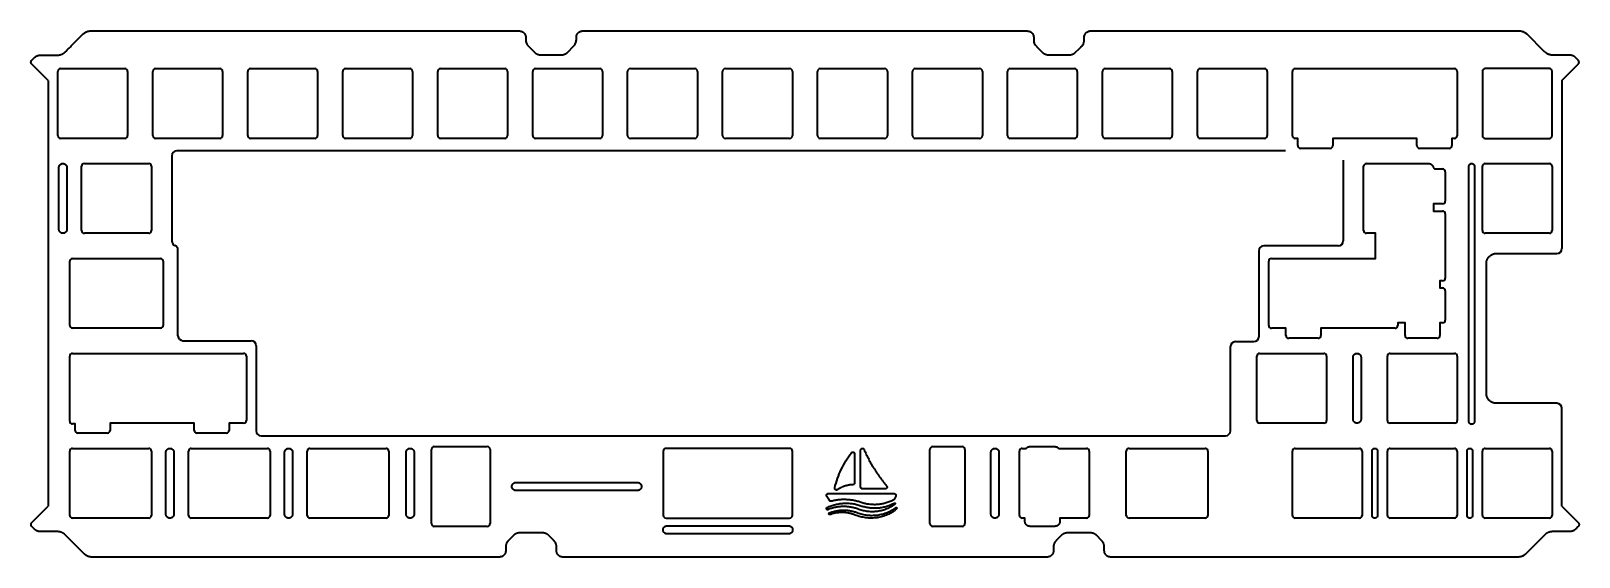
# Model space of a CAD drawing. Header units: millimetres. Extents: x 2 to 313, y 0 to 106.
import ezdxf

# ---------------------------------------------------------------- set-up
doc = ezdxf.new("R2010")
doc.units = ezdxf.units.MM
doc.layers.get('0').update_dxf_attribs({"lineweight": 35})
doc.layers.add('粗实线层', color=7, linetype='Continuous', lineweight=35)

msp = doc.modelspace()

# ---------------------------------------------------------------- linework, layer by layer
for p, q in [((10.48, 102.56), (12.88, 104.96)), ((14.35, 105.57), (100.39, 105.57)), ((101.67, 104.29), (101.67, 103.78)), ((102.2, 102.49), (103.4, 101.3)), ((110.08, 101.3), (111.27, 102.49)), ((111.81, 103.78), (111.81, 104.29)), ((113.09, 105.57), (202.27, 105.57)), ((203.55, 104.29), (203.55, 103.78)), ((213.69, 103.78), (213.69, 104.29)), ((214.97, 105.57), (301.01, 105.57)), ((306.02, 101.4), (302.45, 104.97)), ((302.48, 104.96), (303.93, 103.5)), ((4.33, 100.72), (7.68, 100.72)), ((104.68, 100.77), (108.79, 100.77)), ((204.34, 102.24), (205.28, 101.3)), ((206.57, 100.77), (210.68, 100.77)), ((211.96, 101.3), (212.68, 102.01)), ((311.04, 100.71), (307.68, 100.71)), ((312.78, 99.69), (312.27, 100.2)), ((5.87, 95.62), (2.57, 98.92)), ((7.8, 84.56), (7.8, 97.46)), ((8.35, 98.01), (21.25, 98.01)), ((21.8, 97.46), (21.8, 84.56)), ((26.85, 84.56), (26.85, 97.46)), ((27.4, 98.01), (40.3, 98.01)), ((40.85, 97.46), (40.85, 84.56)), ((45.9, 84.56), (45.9, 97.46)), ((46.45, 98.01), (59.35, 98.01)), ((59.9, 97.46), (59.9, 84.56)), ((64.95, 84.56), (64.95, 97.46)), ((65.5, 98.01), (78.4, 98.01)), ((78.95, 97.46), (78.95, 84.56)), ((84, 84.56), (84, 97.46)), ((84.55, 98.01), (97.45, 98.01)), ((98, 97.46), (98, 84.56)), ((103.05, 84.56), (103.05, 97.46)), ((103.6, 98.01), (116.5, 98.01)), ((117.05, 97.46), (117.05, 84.56)), ((122.1, 84.56), (122.1, 97.46)), ((122.65, 98.01), (135.55, 98.01)), ((136.1, 97.46), (136.1, 84.56)), ((141.15, 84.56), (141.15, 97.46)), ((141.7, 98.01), (154.6, 98.01)), ((155.15, 97.46), (155.15, 84.56)), ((160.2, 84.56), (160.2, 97.46)), ((160.75, 98.01), (173.65, 98.01)), ((174.2, 97.46), (174.2, 84.56)), ((179.25, 84.56), (179.25, 97.46)), ((179.8, 98.01), (192.7, 98.01)), ((193.25, 97.46), (193.25, 84.56)), ((198.3, 84.56), (198.3, 97.46)), ((198.85, 98.01), (211.75, 98.01)), ((212.3, 97.46), (212.3, 84.56)), ((217.35, 84.56), (217.35, 97.46)), ((217.9, 98.01), (230.8, 98.01)), ((231.35, 97.46), (231.35, 84.56)), ((236.4, 84.56), (236.4, 97.46)), ((236.95, 98.01), (249.85, 98.01)), ((250.4, 97.46), (250.4, 84.56)), ((255.45, 84.55), (255.45, 97.46)), ((256, 98.01), (287.95, 98.01)), ((288.5, 97.46), (288.5, 84.55)), ((293.55, 97.46), (293.55, 84.56)), ((307, 98.01), (294.1, 98.01)), ((307.55, 84.56), (307.55, 97.46)), ((309.49, 95.62), (312.78, 98.91)), ((309.49, 95.62), (309.49, 61.91)), ((21.25, 84.01), (8.35, 84.01)), ((40.3, 84.01), (27.4, 84.01)), ((59.35, 84.01), (46.45, 84.01)), ((78.4, 84.01), (65.5, 84.01)), ((97.45, 84.01), (84.55, 84.01)), ((116.5, 84.01), (103.6, 84.01)), ((135.55, 84.01), (122.65, 84.01)), ((154.6, 84.01), (141.7, 84.01)), ((173.65, 84.01), (160.75, 84.01)), ((192.7, 84.01), (179.8, 84.01)), ((211.75, 84.01), (198.85, 84.01)), ((230.8, 84.01), (217.9, 84.01)), ((249.85, 84.01), (236.95, 84.01)), ((294.1, 84.01), (307, 84.01)), ((254.04, 81.49), (31.67, 81.49)), ((262.99, 82.01), (257.07, 82.01)), ((286.9, 82.01), (280.97, 82.01)), ((8.02, 65.76), (8.02, 78.16)), ((9.62, 78.16), (9.62, 65.76)), ((12.57, 65.52), (12.57, 78.42)), ((13.12, 78.97), (26.02, 78.97)), ((26.57, 78.42), (26.57, 65.52)), ((30.67, 80.49), (30.67, 63.43)), ((265.64, 79.61), (265.64, 63.43)), ((269.74, 65.51), (269.74, 78.41)), ((270.29, 78.96), (282.74, 78.96)), ((284.22, 77.87), (285.57, 77.87)), ((290.86, 27.18), (290.86, 78.41)), ((291.96, 78.41), (291.96, 27.18)), ((293.55, 65.51), (293.55, 78.41)), ((293.55, 65.51), (293.55, 78.41)), ((294.1, 78.96), (307, 78.96)), ((294.1, 78.96), (307, 78.96)), ((307.55, 78.41), (307.55, 65.51)), ((307.55, 78.41), (307.55, 65.51)), ((286.12, 77.32), (286.12, 71.42)), ((286.12, 68.88), (286.12, 55.98)), ((26.02, 64.97), (13.12, 64.97)), ((264.64, 62.43), (249.72, 62.43)), ((307, 64.96), (294.1, 64.96)), ((307, 64.96), (294.1, 64.96)), ((10.18, 46.49), (10.18, 59.34)), ((10.73, 59.89), (28.4, 59.89)), ((28.95, 59.34), (28.95, 46.49)), ((31.9, 44.41), (31.9, 61.59)), ((248.72, 61.43), (248.72, 44.22)), ((250.69, 46.46), (250.69, 59.36)), ((296.36, 60.91), (308.49, 60.91)), ((286.12, 53.44), (286.12, 47.54)), ((28.4, 45.94), (10.73, 45.94)), ((260.61, 43.91), (254.71, 43.91)), ((284.49, 43.91), (278.59, 43.91)), ((10.74, 40.87), (45.07, 40.87)), ((32.9, 43.41), (46.59, 43.41)), ((47.59, 42.41), (47.59, 25.34)), ((243.02, 25.34), (243.02, 42.22)), ((244.02, 43.22), (247.72, 43.22)), ((248.86, 40.87), (261.76, 40.87)), ((275.06, 40.87), (287.96, 40.87)), ((10.19, 27.26), (10.19, 40.32)), ((45.62, 40.32), (45.62, 27.42)), ((248.31, 27.42), (248.31, 40.32)), ((262.31, 40.32), (262.31, 27.42)), ((267.61, 27.67), (267.61, 40.07)), ((269.21, 40.07), (269.21, 27.67)), ((274.51, 27.42), (274.51, 40.32)), ((288.51, 40.32), (288.51, 27.42)), ((308.49, 30.85), (296.36, 30.85)), ((309.49, 10.19), (309.49, 29.85)), ((17.73, 24.87), (11.81, 24.87)), ((41.6, 24.87), (35.7, 24.87)), ((261.76, 26.87), (248.86, 26.87)), ((287.96, 26.87), (275.06, 26.87)), ((10.74, 21.81), (26.02, 21.81)), ((34.55, 21.81), (49.83, 21.81)), ((48.59, 24.34), (242.02, 24.34)), ((58.36, 21.81), (73.64, 21.81)), ((83.3, 22.16), (93.95, 22.16)), ((154.6, 21.81), (129.8, 21.81)), ((183.3, 22.16), (189.2, 22.16)), ((201.24, 21.81), (202.04, 21.81)), ((202.8, 22.16), (207.8, 22.16)), ((208.56, 21.81), (214.14, 21.81)), ((222.67, 21.81), (237.95, 21.81)), ((256, 21.81), (268.9, 21.81)), ((275.05, 21.81), (287.95, 21.81)), ((294.1, 21.81), (307, 21.81)), ((10.19, 8.36), (10.19, 21.26)), ((26.57, 21.26), (26.57, 8.36)), ((29.48, 8.61), (29.48, 21.01)), ((31.08, 21.01), (31.08, 8.61)), ((34, 8.36), (34, 21.26)), ((50.38, 21.26), (50.38, 8.36)), ((53.29, 8.61), (53.29, 21.01)), ((54.89, 21.01), (54.89, 8.61)), ((57.81, 8.36), (57.81, 21.26)), ((74.19, 21.26), (74.19, 8.36)), ((77.67, 8.61), (77.67, 21.01)), ((79.27, 21.01), (79.27, 8.61)), ((82.75, 6.71), (82.75, 21.61)), ((94.5, 21.61), (94.5, 6.71)), ((129.25, 21.26), (129.25, 8.36)), ((155.15, 8.36), (155.15, 21.26)), ((168.84, 14.04), (168.84, 21.45)), ((182.75, 6.71), (182.75, 21.61)), ((189.75, 21.61), (189.75, 6.71)), ((194.98, 8.61), (194.98, 21.01)), ((196.58, 21.01), (196.58, 8.61)), ((200.69, 8.36), (200.69, 21.26)), ((214.69, 21.26), (214.69, 8.36)), ((222.12, 8.36), (222.12, 21.26)), ((238.5, 21.26), (238.5, 8.36)), ((255.45, 8.36), (255.45, 21.26)), ((269.45, 21.26), (269.45, 8.36)), ((271.43, 8.36), (271.43, 21.26)), ((272.53, 21.26), (272.53, 8.36)), ((274.5, 8.36), (274.5, 21.26)), ((288.5, 21.26), (288.5, 8.36)), ((290.48, 8.36), (290.48, 21.26)), ((291.58, 21.26), (291.58, 8.36)), ((293.55, 8.36), (293.55, 21.26)), ((307.55, 21.26), (307.55, 8.36)), ((99.68, 14.96), (124.08, 14.96)), ((124.08, 13.36), (99.68, 13.36)), ((162.33, 12.73), (175.55, 12.73)), ((173.78, 13.69), (169.19, 13.69)), ((2.58, 6.9), (5.87, 10.19)), ((162.57, 11.35), (162.03, 12.18)), ((169.09, 10.23), (169.13, 10.22)), ((309.49, 10.19), (312.78, 6.9)), ((26.02, 7.81), (10.74, 7.81)), ((49.83, 7.81), (34.55, 7.81)), ((73.64, 7.81), (58.36, 7.81)), ((129.8, 7.81), (154.6, 7.81)), ((130, 6.26), (154.4, 6.26)), ((237.95, 7.81), (222.67, 7.81)), ((268.9, 7.81), (256, 7.81)), ((287.95, 7.81), (275.05, 7.81)), ((307, 7.81), (294.1, 7.81)), ((3.09, 5.61), (2.58, 6.12)), ((7.68, 5.1), (4.32, 5.1)), ((13.15, 0.6), (9.34, 4.41)), ((93.95, 6.16), (83.3, 6.16)), ((99.17, 4.31), (98.18, 3.31)), ((104.99, 4.85), (100.48, 4.85)), ((107.29, 3.31), (106.3, 4.31)), ((154.4, 4.66), (130, 4.66)), ((189.2, 6.16), (183.3, 6.16)), ((207.8, 6.16), (202.8, 6.16)), ((209.06, 4.31), (208.07, 3.31)), ((214.88, 4.85), (210.37, 4.85)), ((217.18, 3.31), (216.19, 4.31)), ((306.02, 4.41), (302.21, 0.6)), ((311.04, 5.1), (307.68, 5.1)), ((312.78, 6.12), (312.27, 5.61)), ((96.39, 0), (14.6, 0)), ((97.64, 2), (97.64, 1.25)), ((107.84, 1.25), (107.84, 2)), ((206.27, 0), (109.09, 0)), ((207.52, 2), (207.52, 1.25)), ((217.72, 1.25), (217.72, 2)), ((300.76, 0), (218.97, 0))]:
    msp.add_line(p, q)
for points in [[(2.57, 99.7), (3.07, 100.19)], [(256.52, 82.56), (256.52, 84), (256, 84)], [(280.42, 82.56), (280.42, 84.01), (263.54, 84.01), (263.54, 82.56)], [(287.95, 84), (287.45, 84), (287.45, 82.56)], [(285.57, 70.87), (283.74, 70.87), (283.74, 69.43), (285.57, 69.43)], [(251.24, 59.91), (272.12, 59.91), (272.12, 64.96), (270.29, 64.96)], [(294.36, 32.85), (294.36, 58.91)], [(285.57, 55.43), (285.04, 55.43), (285.04, 53.99), (285.57, 53.99)], [(278.04, 44.46), (278.04, 46.99), (276.6, 46.99), (276.6, 46.46)], [(285.57, 46.99), (285.04, 46.99), (285.04, 44.46)], [(254.16, 44.46), (254.16, 45.91), (251.24, 45.91)], [(276.05, 45.91), (261.16, 45.91), (261.16, 44.46)], [(11.26, 25.42), (11.26, 26.71), (10.74, 26.71)], [(35.15, 25.42), (35.15, 26.87), (34.15, 26.87), (19.28, 26.87), (18.28, 26.87), (18.28, 25.42)], [(45.07, 26.87), (42.15, 26.87), (42.15, 25.42)], [(164.19, 13.51), (164.18, 13.51), (164.18, 13.51), (164.17, 13.5), (164.17, 13.5), (164.16, 13.5), (164.15, 13.5), (164.15, 13.49), (164.14, 13.49), (164.14, 13.49), (164.13, 13.48), (164.12, 13.48), (164.12, 13.48), (164.11, 13.48), (164.11, 13.47), (164.1, 13.47), (164.09, 13.47), (164.09, 13.47), (164.08, 13.47), (164.07, 13.46), (164.07, 13.46), (164.06, 13.46), (164.05, 13.46), (164.05, 13.46), (164.04, 13.46), (164.03, 13.46), (164.03, 13.46), (164.02, 13.46), (164.01, 13.45), (164.01, 13.45), (164, 13.45), (163.99, 13.45), (163.99, 13.45), (163.98, 13.45), (163.97, 13.45), (163.97, 13.45), (163.96, 13.46), (163.95, 13.46), (163.94, 13.46), (163.94, 13.46), (163.93, 13.46), (163.92, 13.46), (163.92, 13.46), (163.91, 13.46), (163.9, 13.46), (163.9, 13.47), (163.89, 13.47), (163.88, 13.47), (163.88, 13.47), (163.87, 13.47), (163.87, 13.48), (163.86, 13.48), (163.85, 13.48), (163.85, 13.48), (163.84, 13.49), (163.84, 13.49), (163.83, 13.49), (163.82, 13.49), (163.82, 13.5), (163.81, 13.5), (163.81, 13.5), (163.8, 13.51), (163.8, 13.51), (163.79, 13.51), (163.79, 13.52), (163.78, 13.52), (163.78, 13.52), (163.77, 13.53), (163.77, 13.53), (163.76, 13.54), (163.76, 13.54), (163.75, 13.55), (163.75, 13.55), (163.74, 13.55), (163.74, 13.56), (163.73, 13.56), (163.73, 13.57), (163.72, 13.57), (163.72, 13.58), (163.71, 13.58), (163.71, 13.59), (163.71, 13.59), (163.7, 13.6), (163.7, 13.6), (163.69, 13.61), (163.69, 13.62), (163.69, 13.62), (163.68, 13.63), (163.68, 13.63), (163.68, 13.64), (163.67, 13.65), (163.67, 13.65), (163.67, 13.66), (163.66, 13.66), (163.66, 13.67), (163.66, 13.68), (163.66, 13.68), (163.65, 13.69), (163.65, 13.7), (163.65, 13.7), (163.65, 13.71), (163.65, 13.72), (163.64, 13.72), (163.64, 13.73), (163.64, 13.74), (163.64, 13.74), (163.64, 13.75), (163.64, 13.76), (163.64, 13.76), (163.64, 13.77), (163.63, 13.78), (163.63, 13.78), (163.63, 13.79), (163.63, 13.8), (163.63, 13.8), (163.63, 13.81), (163.63, 13.82), (163.63, 13.82), (163.63, 13.83), (163.63, 13.84), (163.63, 13.84), (163.64, 13.85), (163.64, 13.86), (163.64, 13.86), (163.64, 13.87), (163.64, 13.87), (163.64, 13.88), (163.64, 13.89), (163.64, 13.89), (163.76, 14.36), (163.9, 14.83), (164.04, 15.3), (164.2, 15.76), (164.37, 16.22), (164.55, 16.68), (164.75, 17.13), (164.95, 17.57), (165.17, 18.01), (165.4, 18.45), (165.64, 18.88), (165.89, 19.3), (166.15, 19.71), (166.42, 20.12), (166.7, 20.52), (166.98, 20.91), (166.99, 20.92), (166.99, 20.92), (167, 20.93), (167, 20.93), (167.01, 20.94), (167.01, 20.94), (167.02, 20.95), (167.02, 20.95), (167.02, 20.96), (167.03, 20.96), (167.03, 20.96), (167.04, 20.97), (167.05, 20.97), (167.05, 20.98), (167.06, 20.98), (167.06, 20.99), (167.07, 20.99), (167.07, 20.99), (167.08, 21), (167.09, 21), (167.09, 21.01), (167.1, 21.01), (167.1, 21.01), (167.11, 21.02), (167.12, 21.02), (167.12, 21.02), (167.13, 21.02), (167.14, 21.03), (167.14, 21.03), (167.15, 21.03), (167.16, 21.03), (167.16, 21.04), (167.17, 21.04), (167.18, 21.04), (167.18, 21.04), (167.19, 21.04), (167.2, 21.04), (167.2, 21.05), (167.21, 21.05), (167.22, 21.05), (167.23, 21.05), (167.23, 21.05), (167.24, 21.05), (167.25, 21.05), (167.25, 21.05), (167.26, 21.05), (167.27, 21.05), (167.27, 21.05), (167.28, 21.05), (167.29, 21.05), (167.3, 21.05), (167.3, 21.05), (167.31, 21.05), (167.32, 21.05), (167.32, 21.05), (167.33, 21.05), (167.34, 21.05), (167.34, 21.04), (167.35, 21.04), (167.36, 21.04), (167.36, 21.04), (167.37, 21.04), (167.37, 21.04), (167.38, 21.03), (167.39, 21.03), (167.39, 21.03), (167.4, 21.03), (167.41, 21.02), (167.41, 21.02), (167.42, 21.02), (167.42, 21.02), (167.43, 21.01), (167.44, 21.01), (167.44, 21.01), (167.45, 21), (167.45, 21), (167.46, 21), (167.46, 20.99), (167.47, 20.99), (167.48, 20.98), (167.48, 20.98), (167.49, 20.98), (167.49, 20.97), (167.5, 20.97), (167.5, 20.96), (167.51, 20.96), (167.51, 20.95), (167.52, 20.95), (167.52, 20.94), (167.53, 20.94), (167.53, 20.93), (167.54, 20.93), (167.54, 20.92), (167.55, 20.92), (167.55, 20.91), (167.56, 20.9), (167.56, 20.9), (167.56, 20.89), (167.57, 20.89), (167.57, 20.88), (167.58, 20.87), (167.58, 20.87), (167.58, 20.86), (167.59, 20.86), (167.59, 20.85), (167.59, 20.84), (167.59, 20.84), (167.6, 20.83), (167.6, 20.82), (167.6, 20.82), (167.6, 20.81), (167.61, 20.8), (167.61, 20.8), (167.61, 20.79), (167.61, 20.78), (167.61, 20.78), (167.61, 20.77), (167.62, 20.76), (167.62, 20.76), (167.62, 20.75), (167.62, 20.74), (167.62, 20.74), (167.62, 20.73), (167.62, 20.72), (167.62, 20.72), (167.62, 20.71), (167.62, 20.7), (167.62, 20.7), (167.62, 14.87)], [(162.72, 8.52), (162.71, 8.52), (162.71, 8.52), (162.71, 8.52), (162.7, 8.52), (162.7, 8.52), (162.69, 8.52), (162.69, 8.52), (162.69, 8.52), (162.68, 8.52), (162.68, 8.51), (162.67, 8.51), (162.67, 8.51), (162.66, 8.51), (162.66, 8.51), (162.66, 8.51), (162.65, 8.51), (162.65, 8.51), (162.64, 8.51), (162.64, 8.51), (162.63, 8.51), (162.63, 8.52), (162.63, 8.52), (162.62, 8.52), (162.62, 8.52), (162.61, 8.52), (162.61, 8.52), (162.6, 8.52), (162.6, 8.52), (162.59, 8.52), (162.59, 8.53), (162.59, 8.53), (162.58, 8.53), (162.58, 8.53), (162.57, 8.53), (162.57, 8.54), (162.57, 8.54), (162.56, 8.54), (162.56, 8.54), (162.55, 8.55), (162.55, 8.55), (162.55, 8.55), (162.54, 8.55), (162.54, 8.56), (162.54, 8.56), (162.53, 8.56), (162.53, 8.57), (162.53, 8.57), (162.52, 8.57), (162.52, 8.57), (162.52, 8.58), (162.52, 8.58), (162.51, 8.58), (162.51, 8.59), (162.51, 8.59), (162.51, 8.6), (162.5, 8.6), (162.5, 8.6), (162.5, 8.61), (162.5, 8.61), (162.49, 8.61), (162.49, 8.62), (162.49, 8.62), (162.49, 8.62), (162.49, 8.63), (162.49, 8.63), (162.49, 8.64), (162.48, 8.64), (162.48, 8.64), (162.48, 8.65), (162.48, 8.65), (162.48, 8.66), (162.48, 8.66), (162.48, 8.66), (162.48, 8.67), (162.48, 8.67), (162.48, 8.68), (162.48, 8.68), (162.48, 8.68), (162.48, 8.69), (162.48, 8.69), (162.48, 8.7), (162.48, 8.7), (162.48, 8.71), (162.48, 8.71), (162.48, 8.72), (162.48, 8.72), (162.48, 8.72), (162.48, 8.73), (162.48, 8.73), (162.48, 8.74), (162.48, 8.74), (162.48, 8.75), (162.49, 8.75), (162.49, 8.76), (162.49, 8.76), (162.49, 8.76), (162.49, 8.77), (162.49, 8.77), (162.5, 8.78), (162.5, 8.78), (162.5, 8.78), (162.5, 8.79), (162.51, 8.79), (162.51, 8.8), (162.51, 8.8), (162.51, 8.8), (162.52, 8.81), (162.52, 8.81), (162.52, 8.81), (162.53, 8.82), (162.53, 8.82), (162.53, 8.82), (162.54, 8.83), (162.54, 8.83), (162.54, 8.83), (162.55, 8.83), (162.55, 8.84), (162.55, 8.84), (162.56, 8.84), (162.56, 8.84), (162.56, 8.85), (162.57, 8.85), (162.57, 8.85), (162.57, 8.85), (162.58, 8.85), (162.58, 8.86), (162.58, 8.86), (162.59, 8.86), (162.75, 8.92), (162.91, 8.98), (163.08, 9.04), (163.24, 9.09), (163.41, 9.14), (163.58, 9.19), (163.76, 9.23), (163.93, 9.27), (164.1, 9.3), (164.28, 9.33), (164.45, 9.35), (164.63, 9.38), (164.81, 9.39), (164.99, 9.41), (165.17, 9.41), (165.35, 9.42), (165.52, 9.42), (165.7, 9.42), (165.88, 9.41), (166.06, 9.39), (166.24, 9.38), (166.41, 9.36), (166.59, 9.33), (166.77, 9.3), (166.94, 9.27), (167.11, 9.23), (167.28, 9.19), (167.45, 9.15), (167.62, 9.1), (167.79, 9.05), (167.95, 8.99), (168.12, 8.93), (168.22, 8.9)], [(175.91, 9.9), (175.92, 9.9), (175.92, 9.91), (175.92, 9.91), (175.92, 9.91), (175.93, 9.91), (175.93, 9.91), (175.93, 9.91), (175.93, 9.91), (175.94, 9.92), (175.94, 9.92), (175.94, 9.92), (175.94, 9.92), (175.95, 9.92), (175.95, 9.92), (175.95, 9.92), (175.96, 9.92), (175.96, 9.92), (175.96, 9.92), (175.96, 9.92), (175.97, 9.93), (175.97, 9.93), (175.97, 9.93), (175.98, 9.93), (175.98, 9.93), (175.98, 9.93), (175.99, 9.93), (175.99, 9.93), (175.99, 9.93), (175.99, 9.93), (176, 9.93), (176, 9.93), (176, 9.93), (176.01, 9.93), (176.01, 9.93), (176.01, 9.92), (176.02, 9.92), (176.02, 9.92), (176.02, 9.92), (176.02, 9.92), (176.03, 9.92), (176.03, 9.92), (176.03, 9.92), (176.04, 9.92), (176.04, 9.92), (176.04, 9.92), (176.04, 9.91), (176.05, 9.91), (176.05, 9.91), (176.05, 9.91), (176.05, 9.91), (176.06, 9.91), (176.06, 9.91), (176.06, 9.9), (176.06, 9.9), (176.07, 9.9), (176.07, 9.9), (176.07, 9.9), (176.07, 9.89), (176.07, 9.89), (176.08, 9.89), (176.08, 9.89), (176.08, 9.89), (176.08, 9.89), (176.08, 9.88), (176.09, 9.88), (176.09, 9.88), (176.09, 9.88), (176.09, 9.87), (176.09, 9.87), (176.09, 9.87), (176.1, 9.87), (176.1, 9.87), (176.1, 9.86), (176.1, 9.86), (176.1, 9.86), (176.1, 9.86), (176.1, 9.85), (176.11, 9.85), (176.11, 9.85), (176.11, 9.84), (176.11, 9.84), (176.11, 9.84), (176.11, 9.84), (176.11, 9.83), (176.11, 9.83), (176.11, 9.83), (176.11, 9.82), (176.11, 9.82), (176.11, 9.82), (176.11, 9.82), (176.12, 9.81), (176.12, 9.81), (176.12, 9.81), (176.12, 9.8), (176.12, 9.8), (176.12, 9.8), (176.12, 9.79), (176.12, 9.79), (176.12, 9.79), (176.11, 9.79), (176.11, 9.78), (176.11, 9.78), (176.11, 9.78), (176.11, 9.77), (176.11, 9.77), (176.11, 9.77), (176.11, 9.76), (176.11, 9.76), (176.11, 9.76), (176.11, 9.76), (176.11, 9.75), (176.11, 9.75), (176.1, 9.75), (176.1, 9.74), (176.1, 9.74), (176.1, 9.74), (176.1, 9.74), (176.1, 9.73), (176.1, 9.73), (176.09, 9.73), (176.09, 9.73), (176.09, 9.73), (176.09, 9.72), (176.09, 9.72), (176.09, 9.72), (176.08, 9.72), (176.08, 9.71), (176.08, 9.71), (175.98, 9.61), (175.87, 9.51), (175.77, 9.41), (175.66, 9.32), (175.55, 9.23), (175.44, 9.15), (175.33, 9.07), (175.22, 9), (175.11, 8.93), (175, 8.86), (174.88, 8.8), (174.77, 8.74), (174.65, 8.68), (174.54, 8.62), (174.3, 8.52), (174.04, 8.41), (173.78, 8.31), (173.52, 8.22), (173.25, 8.14), (172.98, 8.06), (172.7, 8), (172.43, 7.94), (172.29, 7.92), (172.15, 7.9), (172.01, 7.88), (171.87, 7.86), (171.58, 7.84), (171.3, 7.82), (171.01, 7.82), (170.73, 7.82), (170.45, 7.83), (170.16, 7.86), (169.88, 7.89), (169.6, 7.92), (169.32, 7.97), (169.05, 8.03), (168.78, 8.09), (168.51, 8.16), (168.24, 8.24), (167.97, 8.33), (167.71, 8.42), (167.58, 8.47)], [(175.59, 10.83), (175.59, 10.83), (175.59, 10.83), (175.59, 10.83), (175.6, 10.83), (175.6, 10.83), (175.6, 10.83), (175.6, 10.83), (175.61, 10.83), (175.61, 10.83), (175.61, 10.83), (175.61, 10.84), (175.62, 10.84), (175.62, 10.84), (175.62, 10.84), (175.62, 10.84), (175.63, 10.84), (175.63, 10.84), (175.63, 10.84), (175.63, 10.84), (175.64, 10.84), (175.64, 10.84), (175.64, 10.84), (175.65, 10.84), (175.65, 10.84), (175.65, 10.84), (175.65, 10.84), (175.66, 10.84), (175.66, 10.84), (175.66, 10.84), (175.67, 10.84), (175.67, 10.84), (175.67, 10.83), (175.67, 10.83), (175.68, 10.83), (175.68, 10.83), (175.68, 10.83), (175.68, 10.83), (175.69, 10.83), (175.69, 10.83), (175.69, 10.83), (175.69, 10.83), (175.7, 10.82), (175.7, 10.82), (175.7, 10.82), (175.7, 10.82), (175.71, 10.82), (175.71, 10.82), (175.71, 10.82), (175.71, 10.81), (175.71, 10.81), (175.72, 10.81), (175.72, 10.81), (175.72, 10.81), (175.72, 10.81), (175.72, 10.8), (175.73, 10.8), (175.73, 10.8), (175.73, 10.8), (175.73, 10.8), (175.73, 10.79), (175.73, 10.79), (175.73, 10.79), (175.74, 10.79), (175.74, 10.79), (175.74, 10.78), (175.74, 10.78), (175.74, 10.78), (175.74, 10.78), (175.74, 10.78), (175.74, 10.77), (175.75, 10.77), (175.75, 10.77), (175.75, 10.77), (175.75, 10.76), (175.75, 10.76), (175.75, 10.76), (175.75, 10.76), (175.75, 10.75), (175.75, 10.75), (175.75, 10.75), (175.75, 10.75), (175.75, 10.74), (175.75, 10.74), (175.75, 10.74), (175.75, 10.73), (175.76, 10.73), (175.76, 10.73), (175.76, 10.73), (175.76, 10.72), (175.76, 10.72), (175.76, 10.72), (175.75, 10.72), (175.75, 10.71), (175.75, 10.71), (175.75, 10.71), (175.75, 10.7), (175.75, 10.7), (175.75, 10.7), (175.75, 10.7), (175.75, 10.69), (175.75, 10.69), (175.75, 10.69), (175.75, 10.69), (175.75, 10.68), (175.75, 10.68), (175.75, 10.68), (175.74, 10.68), (175.74, 10.67), (175.74, 10.67), (175.74, 10.67), (175.74, 10.67), (175.74, 10.66), (175.74, 10.66), (175.73, 10.66), (175.73, 10.66), (175.73, 10.66), (175.73, 10.65), (175.73, 10.65), (175.73, 10.65), (175.72, 10.65), (175.72, 10.65), (175.72, 10.64), (175.72, 10.64), (175.72, 10.64), (175.72, 10.64), (175.71, 10.64), (175.71, 10.64), (175.71, 10.63), (175.52, 10.49), (175.32, 10.36), (175.12, 10.23), (174.92, 10.1), (174.71, 9.99), (174.5, 9.88), (174.29, 9.77), (174.07, 9.67), (173.85, 9.58), (173.63, 9.5), (173.4, 9.43), (173.17, 9.36), (172.94, 9.3), (172.71, 9.24), (172.48, 9.2), (172.24, 9.16), (172.01, 9.13), (171.77, 9.11), (171.53, 9.09), (171.29, 9.08), (171.05, 9.08), (170.81, 9.09), (170.57, 9.11), (170.33, 9.13), (170.09, 9.16), (169.85, 9.2), (169.62, 9.24), (169.38, 9.29), (169.14, 9.35), (168.91, 9.42), (168.68, 9.49), (168.45, 9.57), (168.37, 9.6)], [(175.88, 12.23), (175.63, 11.66), (175.63, 11.66), (175.63, 11.65), (175.62, 11.64), (175.62, 11.64), (175.62, 11.63), (175.61, 11.62), (175.61, 11.62), (175.6, 11.61), (175.6, 11.6), (175.6, 11.6), (175.59, 11.59), (175.59, 11.59), (175.58, 11.58), (175.58, 11.57), (175.57, 11.57), (175.57, 11.56), (175.56, 11.56), (175.56, 11.55), (175.55, 11.55), (175.55, 11.54), (175.54, 11.54), (175.53, 11.53), (175.53, 11.53), (175.52, 11.52), (175.52, 11.52), (175.51, 11.51), (175.51, 11.51), (175.5, 11.51), (175.49, 11.5), (175.49, 11.5), (175.48, 11.49), (175.47, 11.49), (175.3, 11.4), (175.12, 11.31), (174.93, 11.23), (174.75, 11.15), (174.56, 11.07), (174.37, 11), (174.17, 10.93), (173.98, 10.87), (173.78, 10.81), (173.58, 10.76), (173.38, 10.71), (173.18, 10.67), (172.98, 10.63), (172.77, 10.6), (172.57, 10.57), (172.36, 10.55), (172.16, 10.53), (171.95, 10.52), (171.74, 10.51), (171.54, 10.51), (171.33, 10.52), (171.13, 10.52), (170.92, 10.54), (170.72, 10.56), (170.51, 10.58), (170.31, 10.61), (170.11, 10.64), (169.91, 10.68), (169.72, 10.72), (169.52, 10.77), (169.33, 10.82), (169.14, 10.87)], [(201.8, 7.16), (201.8, 7.81), (201.24, 7.81)], [(214.14, 7.81), (208.8, 7.81), (208.8, 7.16)]]:
    msp.add_lwpolyline(points)
for centre, radius, start, end in [((8.35, 97.46), 0.55, 90, 180), ((21.25, 97.46), 0.55, 0, 90), ((27.4, 97.46), 0.55, 90, 180), ((40.3, 97.46), 0.55, 0, 90), ((46.45, 97.46), 0.55, 90, 180), ((59.35, 97.46), 0.55, 360, 90), ((65.5, 97.46), 0.55, 90, 180), ((78.4, 97.46), 0.55, 360, 90), ((84.55, 97.46), 0.55, 90, 180), ((97.45, 97.46), 0.55, 360, 90), ((103.6, 97.46), 0.55, 90, 180), ((116.5, 97.46), 0.55, 0, 90), ((122.65, 97.46), 0.55, 90, 180), ((135.55, 97.46), 0.55, 0, 90), ((141.7, 97.46), 0.55, 90, 180), ((154.6, 97.46), 0.55, 0, 90), ((160.75, 97.46), 0.55, 90, 180), ((173.65, 97.46), 0.55, 0, 90), ((179.8, 97.46), 0.55, 90, 180), ((192.7, 97.46), 0.55, 360, 90), ((198.85, 97.46), 0.55, 90, 180), ((211.75, 97.46), 0.55, 0, 90), ((217.9, 97.46), 0.55, 90, 180), ((230.8, 97.46), 0.55, 0, 90), ((236.95, 97.46), 0.55, 90, 180), ((249.85, 97.46), 0.55, 0, 90), ((256, 97.46), 0.55, 90, 180), ((287.95, 97.46), 0.55, 0, 90), ((294.1, 97.46), 0.55, 90, 180), ((307, 97.46), 0.55, 0, 90), ((8.35, 84.56), 0.55, 180, 270), ((21.25, 84.56), 0.55, 270, 0), ((27.4, 84.56), 0.55, 180, 270), ((40.3, 84.56), 0.55, 270, 0), ((46.45, 84.56), 0.55, 180, 270), ((59.35, 84.56), 0.55, 270, 0), ((65.5, 84.56), 0.55, 180, 270), ((78.4, 84.56), 0.55, 270, 360), ((84.55, 84.56), 0.55, 180, 270), ((97.45, 84.56), 0.55, 270, 0), ((103.6, 84.56), 0.55, 180, 270), ((116.5, 84.56), 0.55, 270, 0), ((122.65, 84.56), 0.55, 180, 270), ((135.55, 84.56), 0.55, 270, 0), ((141.7, 84.56), 0.55, 180, 270), ((154.6, 84.56), 0.55, 270, 0), ((160.75, 84.56), 0.55, 180, 270), ((173.65, 84.56), 0.55, 270, 0), ((179.8, 84.56), 0.55, 180, 270), ((192.7, 84.56), 0.55, 270, 0), ((198.85, 84.56), 0.55, 180, 270), ((211.75, 84.56), 0.55, 270, 0), ((217.9, 84.56), 0.55, 180, 270), ((230.8, 84.56), 0.55, 270, 0), ((236.95, 84.56), 0.55, 180, 270), ((249.85, 84.56), 0.55, 270, 0), ((256, 84.55), 0.55, 180, 270), ((287.95, 84.55), 0.55, 270, 0), ((294.1, 84.56), 0.55, 180, 270), ((307, 84.56), 0.55, 270, 360), ((31.67, 80.49), 1, 90, 180), ((257.07, 82.56), 0.55, 180, 270), ((262.99, 82.56), 0.55, 270, 0), ((280.97, 82.56), 0.55, 180, 270), ((286.9, 82.56), 0.55, 270, 0), ((13.12, 78.42), 0.55, 90, 180), ((26.02, 78.42), 0.55, 0, 90), ((270.29, 78.41), 0.55, 90, 180), ((284.22, 78.42), 0.55, 197.3944, 215.0787), ((284.22, 78.42), 0.55, 215.0787, 270), ((285.57, 77.32), 0.55, 0, 90), ((294.1, 78.41), 0.55, 90, 180), ((294.1, 78.41), 0.55, 90, 180), ((307, 78.41), 0.55, 0, 90), ((307, 78.41), 0.55, 0, 90), ((285.57, 71.42), 0.55, 270, 360), ((285.57, 68.88), 0.55, 0, 90), ((13.12, 65.52), 0.55, 180, 270), ((26.02, 65.52), 0.55, 270, 0), ((270.29, 65.51), 0.55, 180, 270), ((294.1, 65.51), 0.55, 180, 270), ((294.1, 65.51), 0.55, 180, 270), ((307, 65.51), 0.55, 270, 0), ((307, 65.51), 0.55, 270, 0), ((31.67, 63.43), 1, 180, 247.1221), ((30.9, 61.59), 1, 0.0019, 67.1171), ((249.72, 61.43), 1, 90, 180), ((264.64, 63.43), 1, 270, 0), ((10.73, 59.34), 0.55, 90, 180), ((28.4, 59.34), 0.55, 0, 90), ((251.24, 59.36), 0.55, 89.9999, 179.9998), ((308.49, 61.91), 1, 270, 0), ((285.57, 55.98), 0.55, 270, 0), ((285.57, 53.44), 0.55, 0, 90), ((285.57, 47.54), 0.55, 270, 0), ((10.73, 46.49), 0.55, 180, 270), ((28.4, 46.49), 0.55, 270, 0), ((32.9, 44.41), 1, 180, 270), ((247.72, 44.22), 1, 270, 0), ((251.24, 46.46), 0.55, 180, 270), ((254.71, 44.46), 0.55, 180, 270), ((260.61, 44.46), 0.55, 270, 360), ((276.05, 46.46), 0.55, 269.9974, 0), ((278.59, 44.46), 0.55, 180, 270), ((284.49, 44.46), 0.55, 270, 0), ((10.74, 40.32), 0.55, 90, 180), ((45.07, 40.32), 0.55, 0, 90), ((46.59, 42.41), 1, 360, 90), ((244.02, 42.22), 1, 90, 180), ((248.86, 40.32), 0.55, 90, 180), ((261.76, 40.32), 0.55, 0, 90), ((275.06, 40.32), 0.55, 90, 180), ((287.96, 40.32), 0.55, 0, 90), ((308.49, 29.85), 1, 0, 90), ((10.74, 27.26), 0.55, 180, 270), ((11.81, 25.42), 0.55, 180, 270), ((17.73, 25.42), 0.55, 270, 359.9985), ((35.7, 25.42), 0.55, 180.0016, 270), ((41.6, 25.42), 0.55, 270, 360), ((45.07, 27.42), 0.55, 270, 360), ((48.59, 25.34), 1, 180, 270), ((242.02, 25.34), 1, 270, 360), ((248.86, 27.42), 0.55, 180, 270), ((261.76, 27.42), 0.55, 270, 0), ((275.06, 27.42), 0.55, 180, 270), ((287.96, 27.42), 0.55, 270, 0), ((10.74, 21.26), 0.55, 90, 180), ((26.02, 21.26), 0.55, 0, 90), ((34.55, 21.26), 0.55, 90, 180), ((49.83, 21.26), 0.55, 0, 90), ((58.36, 21.26), 0.55, 90, 180), ((73.64, 21.26), 0.55, 0, 90), ((83.3, 21.61), 0.55, 90, 180), ((93.95, 21.61), 0.55, 0, 90), ((129.8, 21.26), 0.55, 90, 180), ((154.6, 21.26), 0.55, 0, 90), ((183.3, 21.61), 0.55, 90, 180), ((189.2, 21.61), 0.55, 0, 90), ((201.24, 21.26), 0.55, 90, 180), ((214.14, 21.26), 0.55, 360, 90), ((222.67, 21.26), 0.55, 90, 180), ((237.95, 21.26), 0.55, 0, 90), ((256, 21.26), 0.55, 90, 180), ((268.9, 21.26), 0.55, 0, 90), ((275.05, 21.26), 0.55, 90, 180), ((287.95, 21.26), 0.55, 360, 90), ((294.1, 21.26), 0.55, 90, 180), ((307, 21.26), 0.55, 0, 90), ((10.74, 8.36), 0.55, 180, 270), ((26.02, 8.36), 0.55, 270, 0), ((34.55, 8.36), 0.55, 180, 270), ((49.83, 8.36), 0.55, 270, 0), ((58.36, 8.36), 0.55, 180, 270), ((73.64, 8.36), 0.55, 270, 0), ((83.3, 6.71), 0.55, 180, 269.9995), ((93.95, 6.71), 0.55, 269.9995, 360), ((129.8, 8.36), 0.55, 180, 270), ((154.6, 8.36), 0.55, 270, 0), ((183.3, 6.71), 0.55, 180, 270), ((189.2, 6.71), 0.55, 270, 360), ((201.24, 8.36), 0.55, 180, 270), ((214.14, 8.36), 0.55, 270, 0), ((222.67, 8.36), 0.55, 180, 270), ((237.95, 8.36), 0.55, 270, 0), ((256, 8.36), 0.55, 180, 270), ((268.9, 8.36), 0.55, 270, 0), ((275.05, 8.36), 0.55, 180, 270), ((287.95, 8.36), 0.55, 270, 0), ((294.1, 8.36), 0.55, 180, 270), ((307, 8.36), 0.55, 270, 0)]:
    msp.add_arc(centre, radius, start, end)
for points, knots in [([(7.68, 100.72), (7.77, 100.72), (7.96, 100.73), (8.28, 100.79), (8.55, 100.88), (8.79, 101), (8.93, 101.08), (9.05, 101.16), (9.14, 101.24), (9.23, 101.31), (9.39, 101.46), (9.61, 101.69), (10, 102.07), (10.29, 102.36), (10.48, 102.56)], [0, 0, 0, 0, 0.284254, 0.568508, 0.959815, 1.155468, 1.351122, 1.46883, 1.586538, 1.704246, 1.821954, 2.232725, 2.643496, 3.465038, 3.465038, 3.465038, 3.465038]), ([(12.88, 104.96), (12.97, 105.05), (13.12, 105.17), (13.36, 105.32), (13.58, 105.42), (13.81, 105.5), (14.07, 105.55), (14.24, 105.57), (14.35, 105.57)], [0, 0, 0, 0, 0.376586, 0.588983, 0.85111, 1.113398, 1.308592, 1.633014, 1.633014, 1.633014, 1.633014]), ([(100.39, 105.57), (100.52, 105.57), (100.74, 105.53), (100.98, 105.43), (101.13, 105.33), (101.27, 105.22), (101.43, 105.05), (101.56, 104.81), (101.65, 104.56), (101.67, 104.38), (101.67, 104.29)], [0, 0, 0, 0, 0.389234, 0.659775, 0.793824, 0.929129, 1.198549, 1.469431, 1.738713, 2.009124, 2.009124, 2.009124, 2.009124]), ([(111.81, 104.29), (111.81, 104.42), (111.84, 104.64), (111.95, 104.88), (112.04, 105.03), (112.16, 105.17), (112.32, 105.33), (112.56, 105.46), (112.82, 105.55), (113, 105.57), (113.09, 105.57)], [0, 0, 0, 0, 0.390328, 0.660867, 0.794915, 0.930217, 1.199568, 1.470106, 1.739131, 2.009131, 2.009131, 2.009131, 2.009131]), ([(202.27, 105.57), (202.4, 105.57), (202.62, 105.53), (202.87, 105.43), (203.02, 105.33), (203.16, 105.22), (203.31, 105.05), (203.45, 104.81), (203.53, 104.56), (203.55, 104.38), (203.55, 104.29)], [0, 0, 0, 0, 0.389239, 0.659779, 0.793829, 0.929133, 1.198553, 1.469436, 1.738717, 2.009126, 2.009126, 2.009126, 2.009126]), ([(203.55, 103.78), (203.55, 103.63), (203.59, 103.33), (203.75, 102.92), (203.95, 102.64), (204.1, 102.48), (204.21, 102.37), (204.29, 102.29), (204.34, 102.24)], [0, 0, 0, 0, 0.447073, 0.89202, 1.3384, 1.450856, 1.563981, 1.790147, 1.790147, 1.790147, 1.790147]), ([(212.68, 102.01), (212.8, 102.13), (212.95, 102.28), (213.12, 102.45), (213.18, 102.51), (213.27, 102.61), (213.45, 102.84), (213.64, 103.25), (213.69, 103.6), (213.69, 103.78)], [0, 0, 0, 0, 0.512407, 0.640537, 0.705733, 0.773076, 1.041276, 1.575351, 2.111465, 2.111465, 2.111465, 2.111465]), ([(213.69, 104.29), (213.69, 104.42), (213.73, 104.64), (213.83, 104.88), (213.93, 105.03), (214.04, 105.17), (214.21, 105.33), (214.45, 105.46), (214.7, 105.55), (214.88, 105.57), (214.97, 105.57)], [0, 0, 0, 0, 0.390328, 0.660866, 0.794914, 0.930217, 1.199568, 1.470106, 1.73913, 2.00913, 2.00913, 2.00913, 2.00913]), ([(301.01, 105.57), (301.14, 105.57), (301.34, 105.55), (301.62, 105.48), (301.85, 105.39), (302.06, 105.29), (302.28, 105.14), (302.41, 105.03), (302.48, 104.96)], [0, 0, 0, 0, 0.382344, 0.596757, 0.859223, 1.121886, 1.315056, 1.633008, 1.633008, 1.633008, 1.633008]), ([(3.07, 100.19), (3.14, 100.27), (3.27, 100.38), (3.47, 100.5), (3.66, 100.59), (3.86, 100.66), (4.08, 100.7), (4.23, 100.72), (4.33, 100.72)], [0, 0, 0, 0, 0.316928, 0.496922, 0.722493, 0.948063, 1.116295, 1.397685, 1.397685, 1.397685, 1.397685])]:
    msp.add_open_spline(points, degree=3, knots=knots)
for points in [[(101.67, 103.78), (101.67, 103.54), (101.72, 103.3), (101.81, 103.09)], [(101.81, 103.09), (101.9, 102.87), (102.03, 102.66), (102.2, 102.49)], [(111.27, 102.49), (111.44, 102.66), (111.58, 102.87), (111.67, 103.09)], [(111.67, 103.09), (111.76, 103.3), (111.81, 103.54), (111.81, 103.78)]]:
    msp.add_open_spline(points, degree=3)
for points, weights, knots in [([(2.57, 98.92), (2.41, 99.08), (2.41, 99.31), (2.41, 99.54), (2.57, 99.7)], [1, 0.923879274084, 1, 0.923879274084, 1], [0, 0, 0, 0.4291994, 0.4291994, 0.8583989, 0.8583989, 0.8583989]), ([(312.78, 98.91), (312.94, 99.07), (312.94, 99.3), (312.94, 99.53), (312.78, 99.69)], [1, 0.923879423395, 1, 0.923879423395, 1], [0, 0, 0, 0.4291982, 0.4291982, 0.8583963, 0.8583963, 0.8583963]), ([(8.02, 78.16), (8.02, 78.49), (8.25, 78.72), (8.49, 78.96), (8.82, 78.96), (9.15, 78.96), (9.38, 78.72), (9.62, 78.49), (9.62, 78.16)], [1, 0.923879344469, 1, 0.923879344469, 1, 0.923879344469, 1, 0.923879344469, 1], [0, 0, 0, 0.62429, 0.62429, 1.24858, 1.24858, 1.872869, 1.872869, 2.497159, 2.497159, 2.497159]), ([(290.86, 78.41), (290.86, 78.96), (291.41, 78.96), (291.96, 78.96), (291.96, 78.41)], [1, 0.707106779522, 1, 0.707106779522, 1], [0, 0, 0, 0.841904, 0.841904, 1.683807, 1.683807, 1.683807]), ([(9.62, 65.76), (9.62, 64.96), (8.82, 64.96), (8.02, 64.96), (8.02, 65.76)], [1, 0.707106779193, 1, 0.707106779193, 1], [0, 0, 0, 1.224587, 1.224587, 2.449174, 2.449174, 2.449174]), ([(267.61, 40.07), (267.61, 40.4), (267.84, 40.64), (268.08, 40.87), (268.41, 40.87), (268.74, 40.87), (268.98, 40.64), (269.21, 40.4), (269.21, 40.07)], [1, 0.923879344469, 1, 0.923879344469, 1, 0.923879344469, 1, 0.923879344469, 1], [0, 0, 0, 0.62429, 0.62429, 1.24858, 1.24858, 1.872869, 1.872869, 2.497159, 2.497159, 2.497159]), ([(269.21, 27.67), (269.21, 26.87), (268.41, 26.87), (267.61, 26.87), (267.61, 27.67)], [1, 0.707106779193, 1, 0.707106779193, 1], [0, 0, 0, 1.224587, 1.224587, 2.449174, 2.449174, 2.449174]), ([(291.96, 27.18), (291.96, 26.63), (291.41, 26.63), (290.86, 26.63), (290.86, 27.18)], [1, 0.707106778967, 1, 0.707106778967, 1], [0, 0, 0, 0.841904, 0.841904, 1.683807, 1.683807, 1.683807]), ([(29.48, 21.01), (29.48, 21.34), (29.72, 21.57), (29.95, 21.81), (30.28, 21.81), (30.61, 21.81), (30.85, 21.57), (31.08, 21.34), (31.08, 21.01)], [1, 0.923879344469, 1, 0.923879344469, 1, 0.923879344469, 1, 0.923879344469, 1], [0, 0, 0, 0.62429, 0.62429, 1.24858, 1.24858, 1.872869, 1.872869, 2.497159, 2.497159, 2.497159]), ([(53.29, 21.01), (53.29, 21.34), (53.53, 21.57), (53.76, 21.81), (54.09, 21.81), (54.43, 21.81), (54.66, 21.57), (54.89, 21.34), (54.89, 21.01)], [1, 0.923879344469, 1, 0.923879344469, 1, 0.923879344469, 1, 0.923879344469, 1], [0, 0, 0, 0.62429, 0.62429, 1.24858, 1.24858, 1.872869, 1.872869, 2.497159, 2.497159, 2.497159]), ([(77.67, 21.01), (77.67, 21.34), (77.9, 21.57), (78.14, 21.81), (78.47, 21.81), (78.8, 21.81), (79.03, 21.57), (79.27, 21.34), (79.27, 21.01)], [1, 0.923879344469, 1, 0.923879344469, 1, 0.923879344469, 1, 0.923879344469, 1], [0, 0, 0, 0.62429, 0.62429, 1.24858, 1.24858, 1.872869, 1.872869, 2.497159, 2.497159, 2.497159]), ([(168.84, 21.45), (168.84, 21.74), (169.12, 21.8), (169.4, 21.86), (169.52, 21.59)], [1, 0.775868677884, 1, 0.775868677884, 1], [0, 0, 0, 0.4751711, 0.4751711, 0.9503421, 0.9503421, 0.9503421]), ([(194.98, 21.01), (194.98, 21.34), (195.21, 21.57), (195.44, 21.81), (195.78, 21.81), (196.11, 21.81), (196.34, 21.57), (196.58, 21.34), (196.58, 21.01)], [1, 0.923879344469, 1, 0.923879344469, 1, 0.923879344469, 1, 0.923879344469, 1], [0, 0, 0, 0.62429, 0.62429, 1.24858, 1.24858, 1.872869, 1.872869, 2.497159, 2.497159, 2.497159]), ([(271.43, 21.26), (271.43, 21.81), (271.98, 21.81), (272.53, 21.81), (272.53, 21.26)], [1, 0.707106778967, 1, 0.707106778967, 1], [0, 0, 0, 0.841904, 0.841904, 1.683807, 1.683807, 1.683807]), ([(290.48, 21.26), (290.48, 21.81), (291.03, 21.81), (291.58, 21.81), (291.58, 21.26)], [1, 0.707106778967, 1, 0.707106778967, 1], [0, 0, 0, 0.841904, 0.841904, 1.683807, 1.683807, 1.683807]), ([(99.68, 13.36), (98.88, 13.36), (98.88, 14.16), (98.88, 14.96), (99.68, 14.96)], [1, 0.707106779194, 1, 0.707106779194, 1], [0, 0, 0, 1.224587, 1.224587, 2.449174, 2.449174, 2.449174]), ([(124.08, 14.96), (124.41, 14.96), (124.64, 14.72), (124.88, 14.49), (124.88, 14.16), (124.88, 13.82), (124.64, 13.59), (124.41, 13.36), (124.08, 13.36)], [1, 0.923879344469, 1, 0.923879344469, 1, 0.923879344469, 1, 0.923879344469, 1], [0, 0, 0, 0.62429, 0.62429, 1.24858, 1.24858, 1.872869, 1.872869, 2.497159, 2.497159, 2.497159]), ([(162.03, 12.18), (161.91, 12.36), (162.01, 12.54), (162.11, 12.73), (162.33, 12.73)], [1, 0.859473611447, 1, 0.859473611447, 1], [0, 0, 0, 0.376251, 0.376251, 0.752502, 0.752502, 0.752502]), ([(174.05, 14.27), (174.19, 14.1), (174.1, 13.89), (174, 13.69), (173.78, 13.69)], [1, 0.843505363557, 1, 0.843505363557, 1], [0, 0, 0, 0.397053, 0.397053, 0.7941059, 0.7941059, 0.7941059]), ([(175.55, 12.73), (175.74, 12.73), (175.85, 12.57), (175.95, 12.41), (175.88, 12.23)], [1, 0.880528057709, 1, 0.880528057709, 1], [0, 0, 0, 0.3469219, 0.3469219, 0.6938437, 0.6938437, 0.6938437]), ([(162.3, 9.51), (162.08, 9.42), (161.99, 9.63), (161.89, 9.84), (162.1, 9.94)], [1, 0.716216736561, 1, 0.716216736561, 1], [0, 0, 0, 0.3583402, 0.3583402, 0.7166805, 0.7166805, 0.7166805]), ([(31.08, 8.61), (31.08, 7.81), (30.28, 7.81), (29.48, 7.81), (29.48, 8.61)], [1, 0.707106779194, 1, 0.707106779194, 1], [0, 0, 0, 1.224587, 1.224587, 2.449174, 2.449174, 2.449174]), ([(54.89, 8.61), (54.89, 7.81), (54.09, 7.81), (53.29, 7.81), (53.29, 8.61)], [1, 0.707106779193, 1, 0.707106779193, 1], [0, 0, 0, 1.224587, 1.224587, 2.449174, 2.449174, 2.449174]), ([(79.27, 8.61), (79.27, 7.81), (78.47, 7.81), (77.67, 7.81), (77.67, 8.61)], [1, 0.707106779193, 1, 0.707106779193, 1], [0, 0, 0, 1.224587, 1.224587, 2.449174, 2.449174, 2.449174]), ([(130, 4.66), (129.2, 4.66), (129.2, 5.46), (129.2, 6.26), (130, 6.26)], [1, 0.707106779194, 1, 0.707106779194, 1], [0, 0, 0, 1.224587, 1.224587, 2.449174, 2.449174, 2.449174]), ([(154.4, 6.26), (154.73, 6.26), (154.97, 6.03), (155.2, 5.8), (155.2, 5.46), (155.2, 5.13), (154.97, 4.9), (154.73, 4.66), (154.4, 4.66)], [1, 0.923879344469, 1, 0.923879344469, 1, 0.923879344469, 1, 0.923879344469, 1], [0, 0, 0, 0.62429, 0.62429, 1.24858, 1.24858, 1.872869, 1.872869, 2.497159, 2.497159, 2.497159]), ([(196.58, 8.61), (196.58, 7.81), (195.78, 7.81), (194.98, 7.81), (194.98, 8.61)], [1, 0.707106779194, 1, 0.707106779194, 1], [0, 0, 0, 1.224587, 1.224587, 2.449174, 2.449174, 2.449174]), ([(272.53, 8.36), (272.53, 7.81), (271.98, 7.81), (271.43, 7.81), (271.43, 8.36)], [1, 0.707106778967, 1, 0.707106778967, 1], [0, 0, 0, 0.841904, 0.841904, 1.683807, 1.683807, 1.683807]), ([(291.58, 8.36), (291.58, 7.81), (291.03, 7.81), (290.48, 7.81), (290.48, 8.36)], [1, 0.707106778967, 1, 0.707106778967, 1], [0, 0, 0, 0.841904, 0.841904, 1.683807, 1.683807, 1.683807])]:
    msp.add_rational_spline(points, weights, degree=2, knots=knots)
for points, weights in [([(103.4, 101.3), (103.93, 100.77), (104.68, 100.77)], [1, 0.924007551812, 1]), ([(108.79, 100.77), (109.54, 100.77), (110.08, 101.3)], [1, 0.924007565087, 1]), ([(205.28, 101.3), (205.82, 100.77), (206.57, 100.77)], [1, 0.924007551812, 1]), ([(210.68, 100.77), (211.43, 100.77), (211.96, 101.3)], [1, 0.924007565087, 1]), ([(307.68, 100.71), (306.71, 100.71), (306.02, 101.4)], [1, 0.923879691408, 1]), ([(312.27, 100.2), (311.76, 100.71), (311.04, 100.71)], [1, 0.923879600391, 1]), ([(282.74, 78.96), (283.48, 78.96), (283.7, 78.25)], [1, 0.766694003658, 0.905070821617]), ([(294.36, 58.91), (294.36, 60.91), (296.36, 60.91)], [1, 0.70710678129, 1]), ([(296.36, 30.85), (294.36, 30.85), (294.36, 32.85)], [1, 0.707106781083, 1]), ([(202.04, 21.81), (202.34, 22.16), (202.8, 22.16)], [1, 0.908358085834, 1]), ([(207.8, 22.16), (208.26, 22.16), (208.56, 21.81)], [1, 0.908366034858, 1]), ([(169.52, 21.59), (171.25, 17.6), (174.05, 14.27)], [1, 0.989756337576, 1]), ([(167.28, 14.51), (165.59, 14.46), (164.19, 13.51)], [1, 0.960395357539, 1]), ([(167.62, 14.87), (167.62, 14.52), (167.28, 14.51)], [1, 0.717604532463, 1]), ([(169.19, 13.69), (168.84, 13.69), (168.84, 14.04)], [1, 0.707106781187, 1]), ([(162.1, 9.94), (165.54, 11.57), (169.09, 10.23)], [1, 0.920694806031, 1]), ([(168.37, 9.6), (165.31, 10.75), (162.3, 9.51)], [1, 0.930506315023, 1]), ([(162.96, 11.19), (162.71, 11.13), (162.57, 11.35)], [1, 0.810548107494, 1]), ([(169.14, 10.87), (166.1, 12.02), (162.96, 11.19)], [1, 0.952962470544, 1]), ([(168.22, 8.9), (172.34, 7.34), (175.91, 9.9)], [1, 0.881615565655, 1]), ([(169.13, 10.22), (172.49, 9.19), (175.59, 10.83)], [1, 0.924778942278, 1]), ([(2.58, 6.12), (2.19, 6.51), (2.58, 6.9)], [1, 0.707106961505, 1]), ([(167.58, 8.47), (165.16, 9.42), (162.72, 8.52)], [1, 0.935337855914, 1]), ([(202.8, 6.16), (201.8, 6.16), (201.8, 7.16)], [1, 0.70710761271, 1]), ([(208.8, 7.16), (208.8, 6.16), (207.8, 6.16)], [1, 0.707116358298, 1]), ([(312.78, 6.9), (313.17, 6.51), (312.78, 6.12)], [1, 0.707106961506, 1]), ([(4.32, 5.1), (3.6, 5.1), (3.09, 5.61)], [1, 0.923879479553, 1]), ([(9.34, 4.41), (8.65, 5.1), (7.68, 5.1)], [1, 0.923862738639, 1]), ([(98.18, 3.31), (97.64, 2.77), (97.64, 2)], [1, 0.923880285561, 1]), ([(100.48, 4.85), (99.72, 4.85), (99.17, 4.31)], [1, 0.923879532511, 1]), ([(106.3, 4.31), (105.76, 4.85), (104.99, 4.85)], [1, 0.923879532512, 1]), ([(107.84, 2), (107.84, 2.77), (107.29, 3.31)], [1, 0.923879532511, 1]), ([(208.07, 3.31), (207.52, 2.77), (207.52, 2)], [1, 0.923879532519, 1]), ([(210.37, 4.85), (209.6, 4.85), (209.06, 4.31)], [1, 0.923879532511, 1]), ([(216.19, 4.31), (215.64, 4.85), (214.88, 4.85)], [1, 0.923879532512, 1]), ([(217.72, 2), (217.72, 2.77), (217.18, 3.31)], [1, 0.923879532521, 1]), ([(307.68, 5.1), (306.71, 5.1), (306.02, 4.41)], [1, 0.92387950951, 1]), ([(312.27, 5.61), (311.76, 5.1), (311.04, 5.1)], [1, 0.923878833703, 1]), ([(14.6, 0), (13.75, 0), (13.15, 0.6)], [1, 0.923879532514, 1]), ([(97.64, 1.25), (97.64, 0), (96.39, 0)], [1, 0.707113274386, 1]), ([(109.09, 0), (107.84, 0), (107.84, 1.25)], [1, 0.707113333755, 1]), ([(207.52, 1.25), (207.52, 0), (206.27, 0)], [1, 0.707207195816, 1]), ([(218.97, 0), (217.72, 0), (217.72, 1.25)], [1, 0.707115829624, 1]), ([(302.21, 0.6), (301.61, 0), (300.76, 0)], [1, 0.923879532515, 1])]:
    msp.add_rational_spline(points, weights, degree=2)
at = {"layer": '粗实线层'}
msp.add_line((5.87, 95.62), (5.87, 10.19), dxfattribs=at)

doc.saveas('drawing.dxf')
